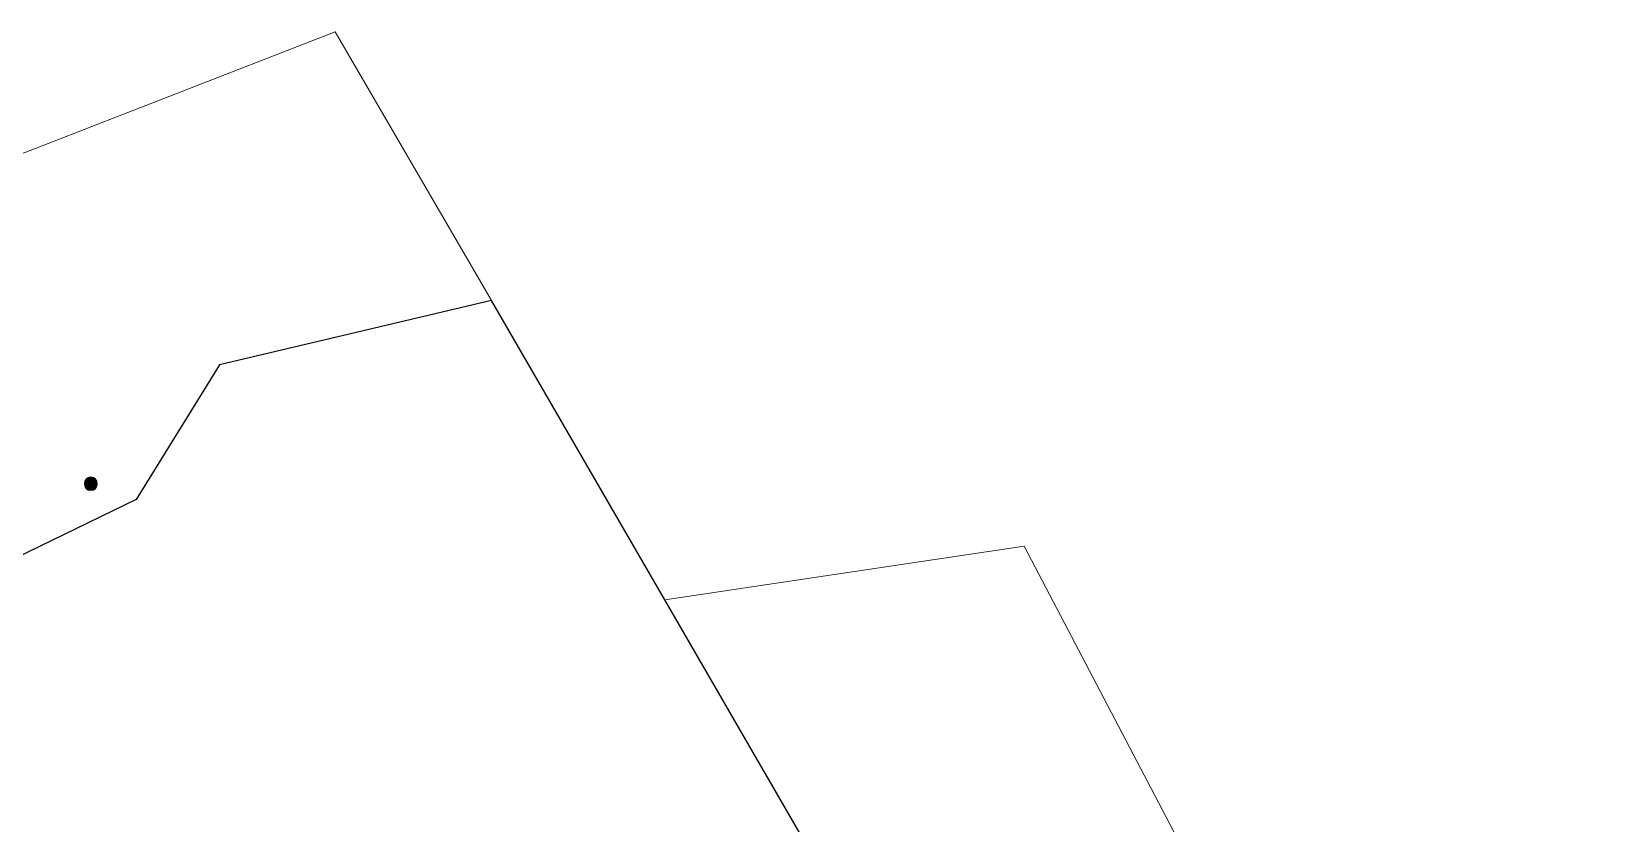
# Model space of a CAD drawing. Header units: metres. Extents: x 303471 to 304743, y 6269257 to 6269879.
# Drawn here: x 304360.6 to 304605.4, y 6269744.2 to 6269866.6 of the extents above; entities that cross this region are included whole.
import ezdxf
from ezdxf.enums import TextEntityAlignment as Align

# ---------------------------------------------------------------- set-up
doc = ezdxf.new("R2010")
doc.units = ezdxf.units.M
doc.layers.get('0').update_dxf_attribs({"color": 6})
doc.layers.add('_User Miscellaneous12', color=7, linetype='Continuous')
doc.layers.add('SupportsOH_SP_TR_HV_LV_SL_EXT', color=7, linetype='Continuous')
doc.layers.add('Cadastre Land Parcels_SP_EXT', color=7, linetype='Continuous', lineweight=5)
doc.styles.add('POLE_LABEL', font='arial.ttf')
doc.styles.get("Standard").update_dxf_attribs({"font": 'arial.ttf'})

# ---------------------------------------------------------------- blocks, each defined once
blk = doc.blocks.new('POLE_EXT')
blk.add_hatch(color=256).paths.add_polyline_path([(-1, 0, 1), (1, 0, 1)])
blk.add_lwpolyline([(-1, 0, 1), (1, 0, 1)], format="xyb", close=True)
for tag, height, flags, p in [('pNumber', 2.5, 8, (-17.84, 2.07)), ('OWNED_BY', 0.2, 9, (1.35, -0.4)), ('SPECIAL_USE', 0.2, 9, (1.35, -0.8)), ('STATE', 0.2, 9, (1.35, -1)), ('cLV', 0.2, 9, (1.35, -1.4)), ('hDepth', 0.2, 9, (1.35, -1.6)), ('hDia', 0.2, 9, (1.35, -1.8)), ('cHV', 0.2, 9, (1.35, -2)), ('PARENT', 0.2, 9, (1.35, -0.6)), ('USAGE', 0.2, 9, (1.35, -1.2)), ('LBRACKET', 0.2, 9, (1.35, -2.2)), ('LExisting', 0.2, 9, (1.35, -2.4)), ('cLinedev', 0.2, 9, (1.35, -3.4)), ('pExisting', 0.2, 9, (1.35, -3.8)), ('pFooting', 0.2, 9, (1.35, -4.4)), ('pNew', 0.2, 9, (1.35, -4.6)), ('pRelocate', 0.2, 9, (1.35, -5)), ('LANTNUMBER', 0.2, 9, (1.35, -2.6)), ('LOther', 0.2, 9, (1.35, -2.8)), ('LRemove', 0.2, 9, (1.35, -3)), ('LEGEND', 0.2, 9, (1.35, -3.2)), ('LOCATION', 0.2, 9, (1.35, -3.6)), ('PFNUMBER', 0.2, 9, (1.35, -4)), ('NEWPFNUMBER', 0.2, 9, (1.35, -4.2)), ('pRemove', 0.2, 9, (1.35, -5.2)), ('pReplace', 0.2, 9, (1.35, -5.4)), ('pStay', 0.2, 9, (1.35, -5.6)), ('pType', 0.2, 9, (1.35, -5.8)), ('cspan', 0.2, 9, (1.35, -6)), ('STREETNAME', 0.2, 9, (1.35, -6.2)), ('SUBURB', 0.2, 9, (1.35, -6.4)), ('OPERATED_BY', 0.2, 9, (1.36, -7.01)), ('NOTES', 0.2, 9, (1.35, -6.6)), ('MAINTAINED_BY', 0.2, 9, (1.36, -6.81))]:
    blk.add_attdef(tag, text='', height=height, dxfattribs=dict(flags=flags)).set_placement(p, align=Align.MIDDLE_LEFT)
at = {"style": 'POLE_LABEL'}
for tag, height, flags, p in [('ASSET_NUM', 2.5, 8, (2, 2)), ('STRUCTURE_PLANT_NUMBER', 0.2, 9, (1.35, 0.03)), ('STREET_CODE', 0.2, 9, (1.35, -0.2))]:
    blk.add_attdef(tag, text='', height=height, dxfattribs=dict(at, flags=flags)).set_placement(p, align=Align.MIDDLE_LEFT)
at = {"flags": 1}
blk.add_attdef('Z', (1.35, -7.33), '', height=0.2, dxfattribs=at)

msp = doc.modelspace()

# ---------------------------------------------------------------- linework, layer by layer
at = {"layer": '_User Miscellaneous12', "linetype": 'Continuous'}
msp.add_lwpolyline([(304479.892, 6269741.655), (304458.438, 6269778.708), (304431.634, 6269824.992), (304389.629, 6269815.065), (304376.705, 6269794.215), (304140.325, 6269679.305), (304142.739, 6269675.053), (304176.396, 6269623.063)], dxfattribs=at)
at = {"layer": 'Cadastre Land Parcels_SP_EXT', "linetype": 'Continuous'}
msp.add_lwpolyline([(304431.634, 6269824.992), (304407.484, 6269866.55), (304237.641, 6269800.458), (304101.632, 6269747.458), (304140.325, 6269679.305), (304376.705, 6269794.215), (304389.629, 6269815.065), (304431.634, 6269824.992)], close=True, dxfattribs=at)
msp.add_lwpolyline([(304505.67, 6269683.99), (304532.254, 6269624.473), (304588.502, 6269498.69), (304619.045, 6269503.458), (304628.193, 6269503.894), (304658.336, 6269511.571), (304514.009, 6269787.001), (304458.438, 6269778.708), (304479.892, 6269741.655)], dxfattribs=at)

# ---------------------------------------------------------------- block references
at = {"layer": 'SupportsOH_SP_TR_HV_LV_SL_EXT'}
msp.add_blockref('POLE_EXT', (304369.725, 6269796.662), dxfattribs=at)

doc.saveas('drawing.dxf')
